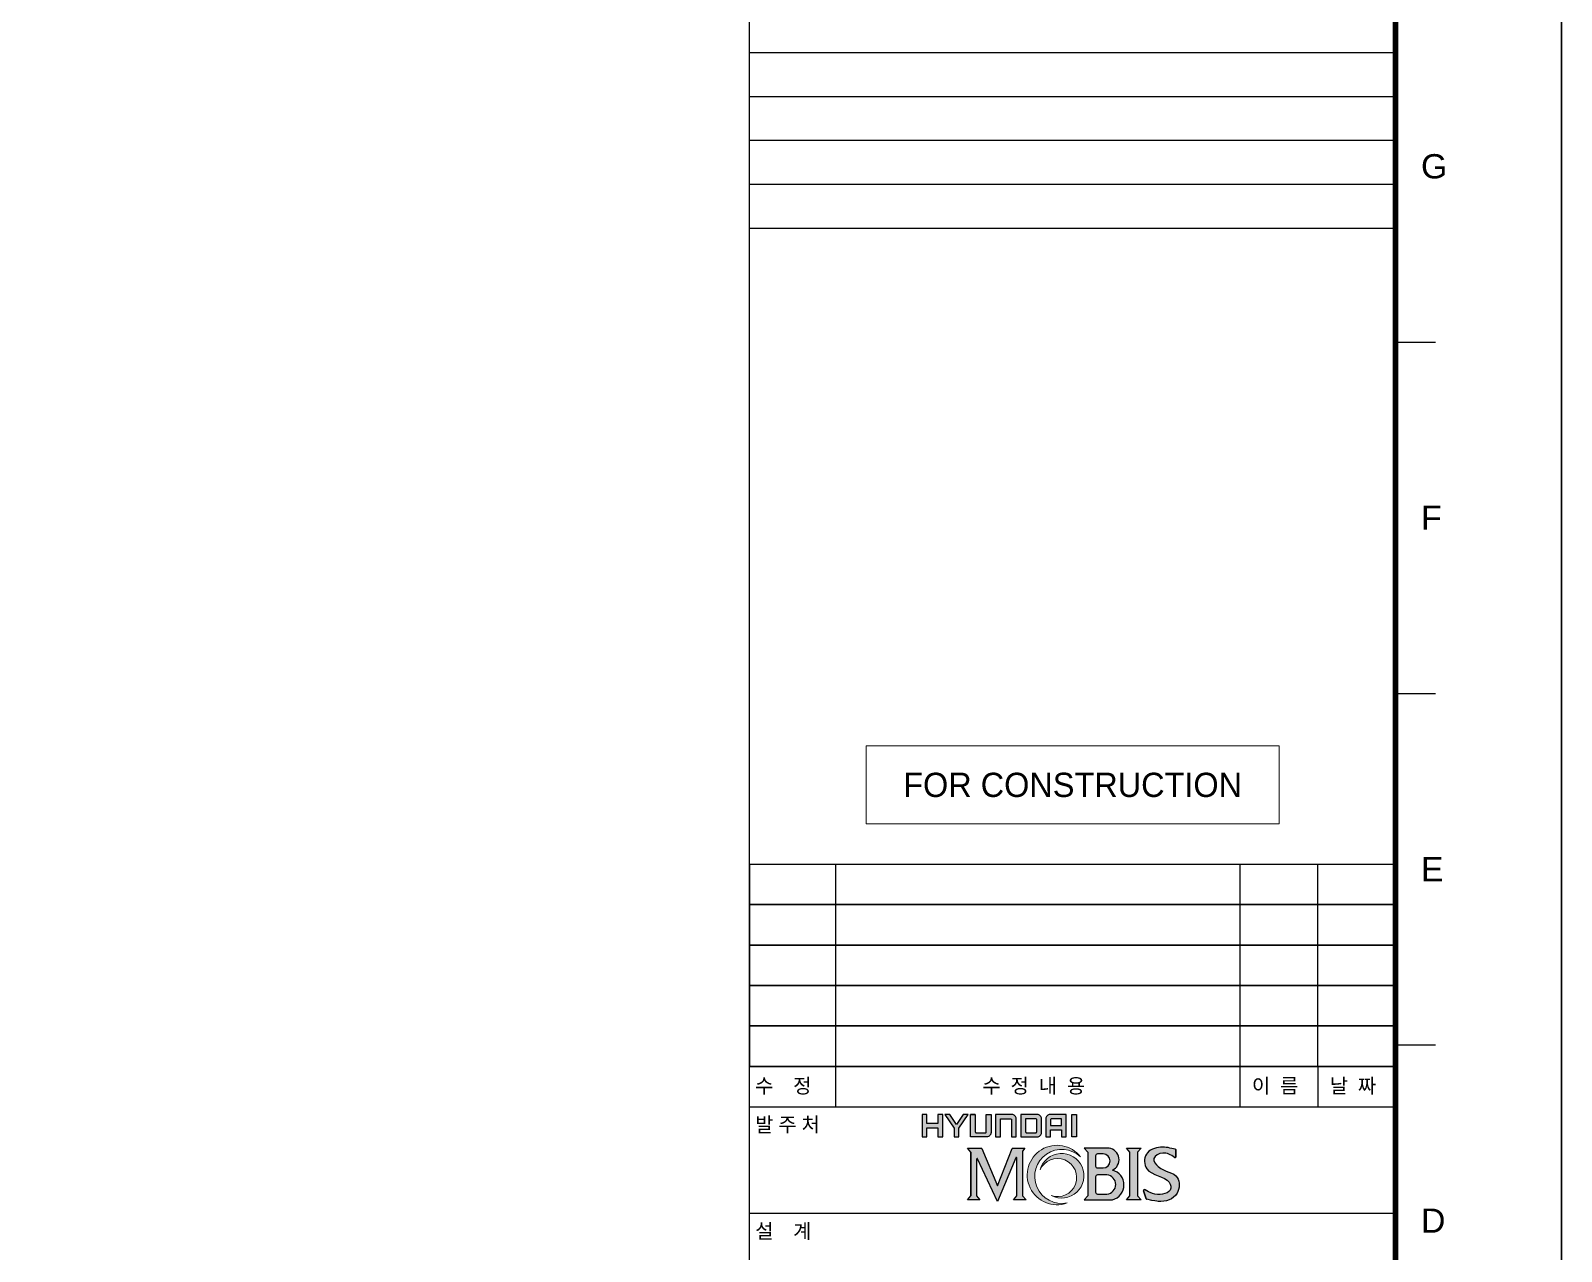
# Model space of a CAD drawing. Header units: millimetres. Extents: x 0 to 421, y -1 to 297.
# Drawn here: x 325.4 to 420, y 73.4 to 148.9 of the extents above; entities that cross this region are included whole.
import ezdxf
from ezdxf.enums import TextEntityAlignment as Align

# ---------------------------------------------------------------- set-up
doc = ezdxf.new("R2010")
doc.units = ezdxf.units.MM
doc.header["$LTSCALE"] = 1000
doc.layers.get('0').update_dxf_attribs({"lineweight": 9})
doc.layers.get('DEFPOINTS').update_dxf_attribs({"color": 140})
doc.layers.add('10', color=1, linetype='Continuous', lineweight=9, true_color=0xff0000)
for name, color, linetype in [('G-TITLE', 4, 'Continuous'), ('HEC_FRAME', 7, 'Continuous'), ('LOGO', 3, 'Continuous'), ('TITLE BLOCK', 7, 'Continuous')]:
    doc.layers.add(name, color=color, linetype=linetype)
doc.styles.add('Arial', font='arial.ttf')
doc.styles.add('HUMAN', font='malgun.ttf')
doc.styles.add('현대하모니L', font='')
doc.styles.get('현대하모니L').set_extended_font_data('현대하모니 L')

# ---------------------------------------------------------------- blocks, each defined once
blk = doc.blocks.new('HEC DWG-Form2014')
blk.add_lwpolyline([(820.48, 574.87), (28.47, 574.87), (28.47, 19.8), (820.48, 19.8)], close=True)
at = {"layer": 'DEFPOINTS', "color": 1}
blk.add_lwpolyline([(841, 0), (0, 0), (0, 593.71), (841, 593.71)], close=True, dxfattribs=at)
at = {"layer": 'HEC_FRAME', "color": 6}
blk.add_line((810.85, 169.98), (810.85, 164.97), dxfattribs=at)
at = {"layer": 'HEC_FRAME', "color": 3, "linetype": 'Continuous', "const_width": 0.708}
blk.add_lwpolyline([(28.47, 19.8), (820.48, 19.8), (820.48, 574.87), (28.47, 574.87)], close=True, dxfattribs=at)
at = {"layer": 'HEC_FRAME', "color": 3, "linetype": 'Continuous'}
blk.add_lwpolyline([(740.52, 19.8), (740.52, 574.87)], dxfattribs=at)
at = {"layer": 'HEC_FRAME', "linetype": 'Continuous'}
for points in [[(825.43, 259.62), (820.48, 259.62)], [(825.43, 216.11), (820.48, 216.11)], [(825.43, 172.6), (820.48, 172.6)]]:
    blk.add_lwpolyline(points, dxfattribs=at)
at = {"layer": 'HEC_FRAME', "color": 6, "linetype": 'Continuous'}
for points in [[(740.52, 169.98), (820.5, 169.98)], [(751.17, 164.97), (751.17, 169.98)], [(801.23, 164.97), (801.23, 169.98)], [(740.52, 164.97), (820.5, 164.97)], [(740.52, 151.79), (820.5, 151.79)]]:
    blk.add_lwpolyline(points, dxfattribs=at)
at = {"layer": 'HEC_FRAME', "color": 4}
for s, height, style, p in [('G', 3, 'Arial', (823.62, 279.92)), ('F', 3, 'Arial', (823.62, 236.41)), ('E', 3, 'Arial', (823.62, 192.89)), ('수    정', 1.802, 'HUMAN', (741.2, 166.67)), ('수  정  내  용', 1.802, 'HUMAN', (769.34, 166.67)), ('이  름', 1.802, 'HUMAN', (802.69, 166.67)), ('날  짜', 1.802, 'HUMAN', (812.32, 166.67)), ('발 주 처', 1.802, 'HUMAN', (741.2, 161.87)), ('D', 3, 'Arial', (823.62, 149.38)), ('설    계', 1.802, 'HUMAN', (741.2, 148.69))]:
    blk.add_text(s, height=height, dxfattribs=dict(at, style=style)).set_placement(p)
blk = doc.blocks.new('CI_MOBIS')
at = {"layer": '10'}
h = blk.add_hatch(color=256, dxfattribs=at)
h.dxf.hatch_style = 1
h.paths.add_polyline_path([(25.06, 7.55, 1.97395), (22.98, 0.44, -1.652177)])
h.paths.add_polyline_path([(18.81, 5.54, -2.297922), (20.53, 1.59, 2.850195)])
at = {"layer": 'LOGO'}
h = blk.add_hatch(color=7, dxfattribs=at)
h.dxf.hatch_style = 1
h.paths.add_polyline_path([(3.76, 14.12), (3.01, 14.12), (3.01, 12.73), (1.32, 12.73), (1.32, 14.12), (0.58, 14.12), (0.58, 10.65), (1.32, 10.65), (1.32, 12.07), (3.01, 12.07), (3.01, 10.65), (3.76, 10.65)])
h.paths.add_polyline_path([(7.67, 14.12), (6.9, 14.12), (5.88, 12.58), (4.87, 14.12), (4.1, 14.12), (5.51, 11.98), (5.51, 10.65), (6.26, 10.65), (6.26, 11.98)])
h.paths.add_polyline_path([(11.22, 11.32), (11.22, 14.12), (10.48, 14.12), (10.48, 11.41, -0.414214), (10.35, 11.27), (8.92, 11.27, -0.414214), (8.79, 11.41), (8.79, 14.12), (8.05, 14.12), (8.05, 10.65), (10.56, 10.65, 0.414214)])
h.paths.add_polyline_path([(14.45, 14.12), (11.92, 14.12), (11.92, 10.65), (12.67, 10.65), (12.67, 13.45), (14.24, 13.45, -0.414214), (14.37, 13.32), (14.37, 10.65), (15.11, 10.65), (15.11, 13.46, 0.414214)])
h.paths.add_polyline_path([(18.36, 14.12), (15.83, 14.12), (15.83, 10.65), (18.36, 10.65, 0.414214), (19.02, 11.32), (19.02, 13.46, 0.414214)])
h.paths.add_polyline_path([(18.15, 13.45, -0.414214), (18.28, 13.32), (18.28, 11.41, -0.414214), (18.15, 11.27), (16.7, 11.27, -0.414214), (16.57, 11.41), (16.57, 13.45)], flags=16)
h.paths.add_polyline_path([(22.84, 14.12), (20.35, 14.12, 0.414214), (19.69, 13.46), (19.69, 10.65), (20.43, 10.65), (20.43, 11.75), (22.1, 11.75), (22.1, 10.65), (22.84, 10.65)])
h.paths.add_polyline_path([(20.43, 12.42), (20.43, 13.32, -0.414214), (20.56, 13.45), (22.1, 13.45), (22.1, 12.42)], flags=16)
h.paths.add_polyline_path([(24.45, 14.12), (23.71, 14.12), (23.71, 10.65), (24.45, 10.65)])
h = blk.add_hatch(color=7, dxfattribs=at)
h.dxf.hatch_style = 1
h.paths.add_polyline_path([(15.04, 7.43, -0.819795), (15.2, 7.4), (15.2, 1.56), (14.68, 0.92), (16.63, 0.92), (16.11, 1.56), (16.11, 8.43), (16.42, 8.91), (14.59, 8.91, 0.307854), (14.51, 8.86), (12.23, 3.08), (9.79, 8.86, 0.301797), (9.72, 8.91), (7.56, 8.91), (8.09, 8.27), (8.09, 1.56), (7.56, 0.92), (9.51, 0.92), (8.99, 1.56), (8.99, 7.22, -0.802112), (9.15, 7.26), (12.23, 0.67)])
h.paths.add_polyline_path([(29.97, 5.5, 0.74443), (29.46, 8.91), (25.64, 8.91), (26.16, 8.27), (26.16, 1.56), (25.64, 0.92), (29.94, 0.92, 0.063257), (30, 0.93, 0.780752)])
h.paths.add_polyline_path([(29.14, 1.82), (27.66, 1.82, -0.414214), (27.38, 2.1), (27.38, 4.49, -0.414214), (27.66, 4.76), (29.14, 4.76, -0.92533)], flags=16)
h.paths.add_polyline_path([(28.55, 5.85), (27.66, 5.85, -0.414214), (27.38, 6.12), (27.38, 7.73, -0.414214), (27.66, 8.01), (28.55, 8.01, -1)], flags=16)
h.paths.add_polyline_path([(33.88, 8.27), (34.4, 8.91), (32.14, 8.91), (32.66, 8.27), (32.66, 1.56), (32.14, 0.92), (34.4, 0.92), (33.88, 1.56)])
h = blk.add_hatch(color=7, dxfattribs=at)
h.dxf.hatch_style = 1
edge = h.paths.add_edge_path()
edge.add_line((39.8, 8.59), (39.8, 7.61))
edge.add_arc((39.66, 7.61), 0.138, 237.8172, 360, ccw=False)
edge.add_spline(control_points=[(39.59, 7.49), (38.99, 7.87), (37.97, 8.5), (35.92, 7.47), (36.98, 5.93), (37.9, 5.52), (38.34, 5.34)], knot_values=[7.948323, 7.948323, 7.948323, 7.948323, 76.53438, 134.004385, 185.444069, 234.411039, 234.411039, 234.411039, 234.411039], degree=3, periodic=0)
edge.add_spline(control_points=[(38.34, 5.34), (39.02, 5.08), (40.42, 4.65), (40.38, 1.34), (37.97, 0.49), (36.55, 0.73), (35.31, 1)], knot_values=[234.411039, 234.411039, 234.411039, 234.411039, 310.706662, 399.223063, 511.046205, 533.573428, 533.573428, 533.573428, 533.573428], degree=3, periodic=0)
edge.add_arc((35.34, 1.14), 0.138, 197.7457, 257.777, ccw=False)
edge.add_line((35.21, 1.09), (34.81, 2.33))
edge.add_arc((34.95, 2.37), 0.138, 59.4774, 197.7457, ccw=False)
edge.add_spline(control_points=[(35.02, 2.49), (35.36, 2.29), (36.52, 1.51), (39.22, 1.87), (38.96, 3.92), (37.71, 4.38), (37.01, 4.65)], knot_values=[324.612325, 324.612325, 324.612325, 324.612325, 369.958548, 471.748279, 527.190029, 598.316337, 598.316337, 598.316337, 598.316337], degree=3, periodic=0)
edge.add_spline(control_points=[(37.01, 4.65), (36.34, 4.92), (34.85, 5.55), (34.82, 8.36), (37.42, 9.32), (38.96, 8.92), (39.7, 8.73)], knot_values=[1.728783, 1.728783, 1.728783, 1.728783, 69.768341, 151.859402, 241.542054, 324.612325, 324.612325, 324.612325, 324.612325], degree=3, periodic=0)
edge.add_arc((39.66, 8.59), 0.138, 0, 75.188, ccw=False)
at = {"layer": '10'}
for points in [[(22.98, 0.44, -1.97395), (25.06, 7.55, 1.652177)], [(18.81, 5.54, -2.850195), (20.53, 1.59, 2.297922)]]:
    blk.add_lwpolyline(points, format="xyb", close=True, dxfattribs=at)
at = {"layer": 'LOGO', "color": 7}
blk.add_line((8.09, 8.27), (8.09, 1.56), dxfattribs=at)
for points in [[(3.76, 10.65), (3.76, 14.12), (3.01, 14.12), (3.01, 12.73), (1.32, 12.73), (1.32, 14.12), (0.58, 14.12), (0.58, 10.65), (1.32, 10.65), (1.32, 12.07), (3.01, 12.07), (3.01, 10.65)], [(4.87, 14.12), (4.1, 14.12), (5.51, 11.98), (5.51, 10.65), (6.26, 10.65), (6.26, 11.98), (7.67, 14.12), (6.9, 14.12), (5.88, 12.58)], [(24.45, 14.12), (24.45, 10.65), (23.71, 10.65), (23.71, 14.12)], [(32.66, 1.56), (32.66, 8.27), (32.14, 8.91), (34.4, 8.91), (33.88, 8.27), (33.88, 1.56), (34.4, 0.92), (32.14, 0.92)]]:
    blk.add_lwpolyline(points, close=True, dxfattribs=at)
for points in [[(8.79, 14.12), (8.05, 14.12), (8.79, 14.12), (8.79, 11.41, 0.414214), (8.92, 11.27), (10.35, 11.27, 0.414214), (10.48, 11.41), (10.48, 14.12), (11.22, 14.12), (11.22, 11.32, -0.414214), (10.56, 10.65), (8.05, 10.65), (8.05, 14.12)], [(39.59, 7.49, 0.590331), (39.8, 7.61), (39.8, 8.59, 0.340264), (39.7, 8.73)], [(39.8, 8.59), (39.8, 7.61, -0.590013), (39.59, 7.49)], [(39.7, 8.73, -0.340393), (39.8, 8.59)], [(35.02, 2.49, 0.68899), (34.81, 2.33), (35.21, 1.09, 0.267879), (35.31, 1)], [(35.31, 1, -0.268229), (35.21, 1.09), (34.81, 2.33, -0.689002), (35.02, 2.49)]]:
    blk.add_lwpolyline(points, format="xyb", dxfattribs=at)
for points in [[(15.11, 10.65), (15.11, 13.46, 0.414214), (14.45, 14.12), (11.92, 14.12), (11.92, 10.65), (12.67, 10.65), (12.67, 13.45), (14.24, 13.45, -0.414214), (14.37, 13.32), (14.37, 10.65)], [(15.83, 14.12), (15.83, 10.65), (18.36, 10.65, 0.414214), (19.02, 11.32), (19.02, 13.46, 0.414214), (18.36, 14.12)], [(16.57, 13.45), (16.57, 11.41, 0.414214), (16.7, 11.27), (18.15, 11.27, 0.414214), (18.28, 11.41), (18.28, 13.32, 0.414214), (18.15, 13.45)], [(20.43, 10.65), (20.43, 11.75), (22.1, 11.75), (22.1, 10.65), (22.84, 10.65), (22.84, 14.12), (20.35, 14.12, 0.414214), (19.69, 13.46), (19.69, 10.65)], [(22.1, 13.45), (20.56, 13.45, 0.414214), (20.43, 13.32), (20.43, 12.42), (22.1, 12.42)], [(8.99, 1.56), (9.51, 0.92), (7.56, 0.92), (8.09, 1.56), (8.09, 8.27), (7.56, 8.91), (9.72, 8.91, -0.301797), (9.79, 8.86), (12.23, 3.08), (14.51, 8.86, -0.307854), (14.59, 8.91), (16.42, 8.91), (16.11, 8.43), (16.11, 1.56), (16.63, 0.92), (14.68, 0.92), (15.2, 1.56), (15.2, 7.4, 0.819795), (15.04, 7.43), (12.23, 0.67), (9.15, 7.26, 0.802112), (8.99, 7.22)], [(30, 0.93, 0.780752), (29.97, 5.5, 0.74443), (29.46, 8.91), (25.64, 8.91), (26.16, 8.27), (26.16, 1.56), (25.64, 0.92), (29.94, 0.92, 0.063257)], [(27.38, 6.12, 0.414214), (27.66, 5.85), (28.55, 5.85, 1), (28.55, 8.01), (27.66, 8.01, 0.414214), (27.38, 7.73)], [(27.38, 2.1, 0.414214), (27.66, 1.82), (29.14, 1.82, 0.92533), (29.14, 4.76), (27.66, 4.76, 0.414214), (27.38, 4.49)]]:
    blk.add_lwpolyline(points, format="xyb", close=True, dxfattribs=at)
for points, knots in [([(39.7, 8.73), (38.96, 8.92), (37.42, 9.32), (34.82, 8.36), (34.86, 4.72), (38.88, 4.53), (39.22, 1.87), (36.52, 1.51), (35.36, 2.29), (35.02, 2.49)], [1.726465, 1.726465, 1.726465, 1.726465, 84.799054, 174.481706, 256.572767, 395.738633, 451.180383, 552.970114, 598.316337, 598.316337, 598.316337, 598.316337]), ([(39.59, 7.49), (38.99, 7.87), (37.97, 8.5), (35.92, 7.47), (37.49, 5.18), (40.43, 5.24), (40.38, 1.34), (37.97, 0.49), (36.55, 0.73), (35.31, 1)], [7.948323, 7.948323, 7.948323, 7.948323, 76.53438, 134.004385, 185.444069, 310.706662, 399.223063, 511.046205, 533.573428, 533.573428, 533.573428, 533.573428])]:
    blk.add_open_spline(points, degree=3, knots=knots, dxfattribs=at)
blk = doc.blocks.new('zw$63F8')
at = {"layer": 'HEC_FRAME', "color": 6, "linetype": 'Continuous'}
blk.add_lwpolyline([(0, 2.5), (39.928, 2.5), (39.928, 0), (0, 0)], close=True, dxfattribs=at)
for points in [[(5.318, 0), (5.318, 2.5)], [(30.318, 0), (30.318, 2.5)], [(35.123, 0), (35.123, 2.5)]]:
    blk.add_lwpolyline(points, dxfattribs=at)

msp = doc.modelspace()

# ---------------------------------------------------------------- linework, layer by layer
at = {"layer": 'DEFPOINTS'}
for p, q in [((369.822, 147.575), (409.75, 147.575)), ((369.822, 144.862), (409.75, 144.862)), ((369.822, 142.15), (409.75, 142.15)), ((369.822, 139.438), (409.75, 139.438)), ((369.822, 136.725), (409.75, 136.725))]:
    msp.add_line(p, q, dxfattribs=at)
msp.add_lwpolyline([(0, 0), (420, 0), (420, 296.501), (0, 296.501)], close=True, dxfattribs=at)
at = {"layer": 'TITLE BLOCK', "color": 7, "lineweight": 9}
for p, q in [((377.027, 99.888), (377.027, 104.703)), ((377.027, 104.703), (402.545, 104.703)), ((402.545, 104.703), (402.545, 99.888)), ((402.545, 99.888), (377.027, 99.888))]:
    msp.add_line(p, q, dxfattribs=at)

# ---------------------------------------------------------------- block references
at = {"xscale": 0.4994054696789535, "yscale": 0.4994054696789535, "zscale": 0.4994054696789535}
msp.add_blockref('HEC DWG-Form2014', (0, 0), dxfattribs=at)
at = {"layer": 'G-TITLE'}
for p in [(369.822, 94.888), (369.822, 92.388), (369.822, 89.888), (369.822, 87.388), (369.822, 84.888)]:
    msp.add_blockref('zw$63F8', p, dxfattribs=at)
at = {"layer": 'G-TITLE', "xscale": 0.4, "yscale": 0.4, "zscale": 0.4}
msp.add_blockref('CI_MOBIS', (380.253, 76.269), dxfattribs=at)

# ---------------------------------------------------------------- texts
at = {"layer": 'TITLE BLOCK', "linetype": 'Continuous', "style": '현대하모니L'}
msp.add_text('FOR CONSTRUCTION', height=1.5, dxfattribs=at).set_placement((389.786, 102.296), align=Align.MIDDLE_CENTER)

doc.saveas('drawing.dxf')
